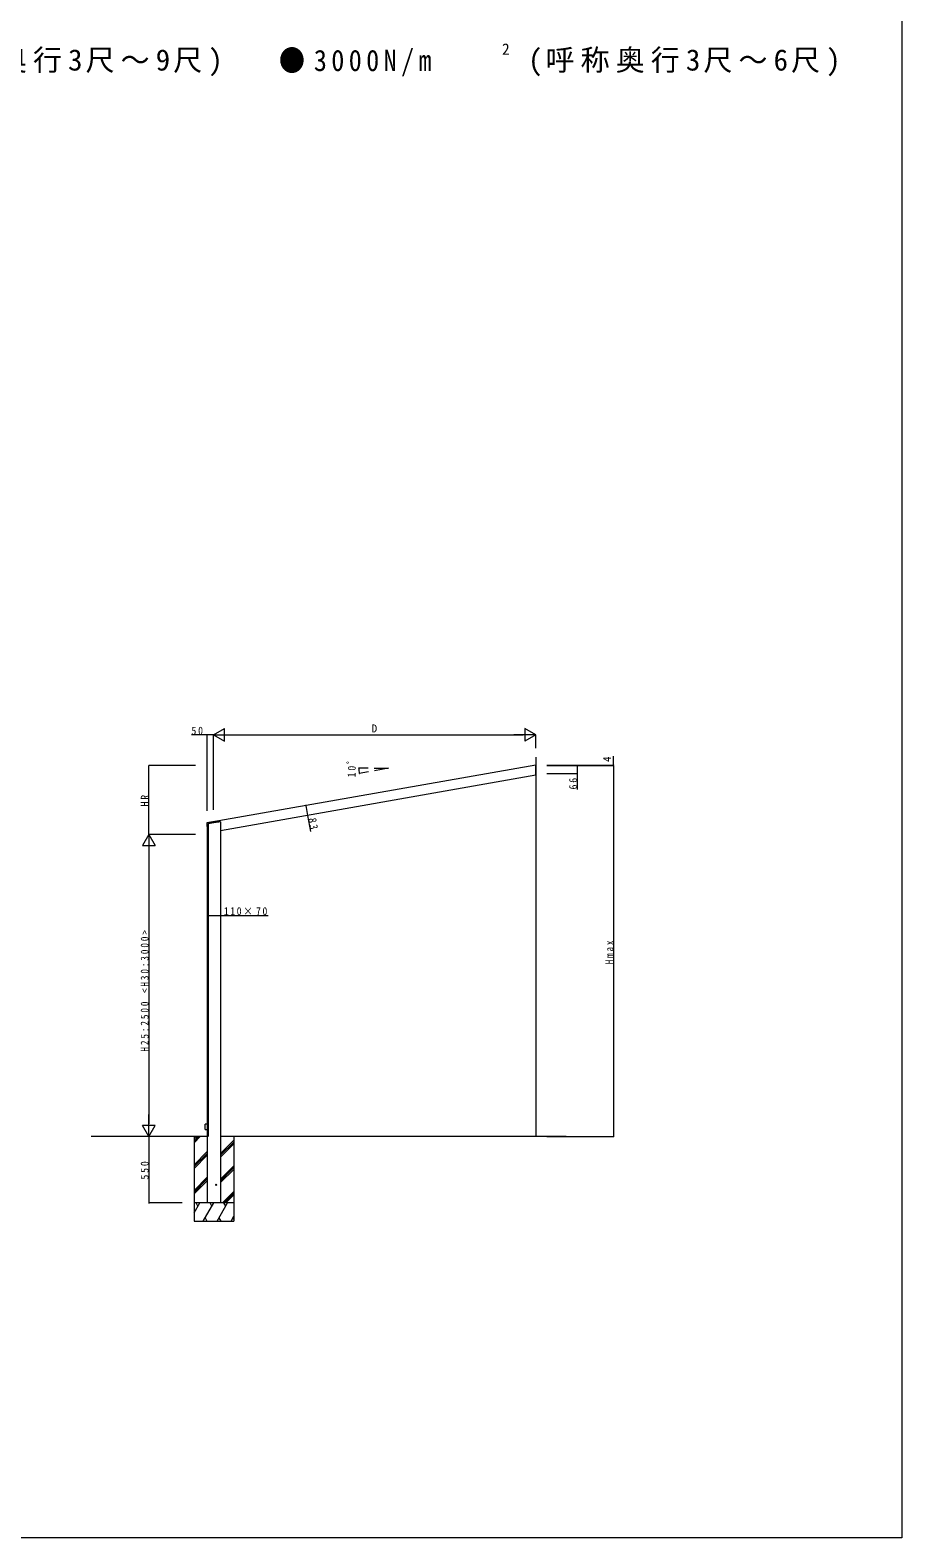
# Model space of a CAD drawing. Units: millimetres, scale not verified. Extents: x -7920 to 7920, y -12800 to 12773.
# Drawn here: x 703 to 7920, y -12800 to -317 of the extents above; entities that cross this region are included whole.
import ezdxf
from ezdxf.enums import TextEntityAlignment as Align

# ---------------------------------------------------------------- set-up
doc = ezdxf.new("R2010")
doc.units = ezdxf.units.MM
doc.header["$LTSCALE"] = 60
for name, color, linetype, lineweight in [('0-1_USER1', 7, 'Continuous', 18), ('0-2_YKK_ZWAK', 7, 'Continuous', 18), ('0-3_YKK_A1', 4, 'Continuous', 18), ('0-4_YKK_D', 6, 'Continuous', 18), ('0-5_YKK_Z1', 7, 'Continuous', 18)]:
    doc.layers.add(name, color=color, linetype=linetype, lineweight=lineweight)
doc.styles.add('ＭＳ ゴシック', font='')
doc.styles.get('ＭＳ ゴシック').set_extended_font_data('MS Gothic')

msp = doc.modelspace()

# ---------------------------------------------------------------- linework, layer by layer
at = {"layer": '0-2_YKK_ZWAK'}
for p, q in [((7920, 12160), (7920, -12800)), ((7920, -12800), (-7920, -12800))]:
    msp.add_line(p, q, dxfattribs=at)
at = {"layer": '0-3_YKK_A1'}
for p, q in [((4890.22, -6401.65), (2264.85, -6864.57)), ((4890.22, -6485.93), (2280.22, -6946.14)), ((3550.81, -6428.04), (3670.69, -6428.04)), ((3670.69, -6428.04), (3554.43, -6448.54)), ((4890.22, -6485.93), (4890.22, -6401.65)), ((2264.38, -6863.63), (2166.47, -6880.89)), ((2264.38, -6863.63), (2264.44, -6863.62)), ((2264.44, -6863.62), (2264.5, -6863.63)), ((2264.5, -6863.63), (2264.55, -6863.65)), ((2264.55, -6863.65), (2264.61, -6863.68)), ((2264.61, -6863.68), (2264.65, -6863.72)), ((2264.65, -6863.72), (2264.69, -6863.76)), ((2264.69, -6863.76), (2264.71, -6863.82)), ((2264.71, -6863.82), (2264.73, -6863.87)), ((2265.84, -6870.18), (2264.73, -6863.87)), ((2166.22, -6881.19), (2166.23, -6881.14)), ((2166.22, -6881.19), (2166.22, -6910.14)), ((2166.23, -6910.2), (2166.22, -6910.14)), ((2166.23, -6881.14), (2166.24, -6881.09)), ((2166.25, -6910.25), (2166.23, -6910.2)), ((2166.24, -6881.09), (2166.26, -6881.04)), ((2166.27, -6910.3), (2166.25, -6910.25)), ((2166.26, -6881.04), (2166.29, -6881)), ((2166.31, -6910.35), (2166.27, -6910.3)), ((2166.29, -6881), (2166.33, -6880.96)), ((2166.36, -6910.39), (2166.31, -6910.35)), ((2166.33, -6880.96), (2166.37, -6880.93)), ((2166.41, -6910.41), (2166.36, -6910.39)), ((2166.37, -6880.93), (2166.42, -6880.91)), ((2166.46, -6910.43), (2166.41, -6910.41)), ((2166.42, -6880.91), (2166.47, -6880.89)), ((2166.52, -6910.44), (2166.46, -6910.43)), ((2166.52, -6910.44), (2169.82, -6910.44)), ((2169.82, -6910.44), (2169.82, -6906.94)), ((2169.82, -6906.94), (2177.31, -6906.94)), ((2170.22, -6906.94), (2170.22, -10026.94)), ((2177.31, -6906.94), (2177.42, -6906.94)), ((2177.48, -6906.93), (2177.42, -6906.94)), ((2177.54, -6906.91), (2177.48, -6906.93)), ((2177.59, -6906.89), (2177.54, -6906.91)), ((2177.63, -6906.85), (2177.59, -6906.89)), ((2177.67, -6906.8), (2177.63, -6906.85)), ((2177.7, -6906.75), (2177.67, -6906.8)), ((2177.72, -6906.7), (2177.7, -6906.75)), ((2177.72, -6886.13), (2177.73, -6886.08)), ((2177.72, -6906.64), (2177.72, -6886.13)), ((2177.72, -6906.64), (2177.72, -6906.7)), ((2177.73, -6886.08), (2177.74, -6886.02)), ((2177.74, -6886.02), (2177.76, -6885.98)), ((2177.76, -6885.98), (2177.79, -6885.93)), ((2177.79, -6885.93), (2177.83, -6885.9)), ((2177.83, -6885.9), (2177.87, -6885.87)), ((2177.87, -6885.87), (2177.92, -6885.85)), ((2177.92, -6885.85), (2177.97, -6885.83)), ((2177.97, -6885.83), (2223.03, -6877.89)), ((2265.22, -6870.94), (2178.22, -6886.28)), ((2178.22, -6886.28), (2178.22, -9476.94)), ((2223.03, -6877.89), (2263.62, -6870.73)), ((2263.92, -6870.82), (2263.62, -6870.73)), ((2263.92, -6870.82), (2265.6, -6870.52)), ((2280.22, -6870.94), (2265.22, -6870.94)), ((2265.65, -6870.51), (2265.6, -6870.52)), ((2265.71, -6870.48), (2265.65, -6870.51)), ((2265.75, -6870.44), (2265.71, -6870.48)), ((2265.79, -6870.4), (2265.75, -6870.44)), ((2265.82, -6870.35), (2265.79, -6870.4)), ((2265.84, -6870.29), (2265.82, -6870.35)), ((2265.84, -6870.18), (2265.84, -6870.23)), ((2265.84, -6870.23), (2265.84, -6870.29)), ((2280.22, -6870.94), (2280.22, -10026.94)), ((2170.22, -9375.62), (2152.22, -9375.94)), ((2152.22, -9417.94), (2170.22, -9418.25))]:
    msp.add_line(p, q, dxfattribs=at)
msp.add_lwpolyline([(2152.22, -9417.94), (2152.22, -9396.94), (2152.22, -9375.94)], dxfattribs=at)
msp.add_circle((2244.22, -9876.94), 4.5, dxfattribs=at)
at = {"layer": '0-4_YKK_D'}
for p, q in [((2220.22, -6151.65), (2311.16, -6099.15)), ((2311.16, -6204.15), (2311.16, -6099.15)), ((4799.29, -6099.15), (4799.29, -6204.15)), ((4890.22, -6151.65), (4799.29, -6099.15)), ((2170.22, -6151.65), (2037.92, -6151.65)), ((2170.22, -6781.5), (2170.22, -6150.65)), ((2220.22, -6151.65), (2170.22, -6151.65)), ((2220.22, -6772.69), (2220.22, -6150.65)), ((2220.22, -6772.69), (2220.22, -6150.65)), ((2220.22, -6151.65), (2402.09, -6151.65)), ((2220.22, -6151.65), (2311.16, -6204.15)), ((2325.22, -6151.65), (4785.22, -6151.65)), ((4890.22, -6151.65), (4708.36, -6151.65)), ((4890.22, -6151.65), (4799.29, -6204.15)), ((4890.22, -6261.75), (4890.22, -6150.65)), ((5533, -6401.65), (5533, -6326.95)), ((2071.22, -6405.7), (1685.37, -6405.7)), ((1686.37, -6976.94), (1686.37, -6405.7)), ((3500.81, -6428.04), (3423.62, -6428.04)), ((3505.19, -6457.22), (3427.38, -6470.94)), ((4982, -6401.65), (5534, -6401.65)), ((4982, -6405.7), (5234, -6405.7)), ((4982, -6405.7), (5534, -6405.7)), ((4982, -6405.7), (5534, -6405.7)), ((4982, -6471.7), (5234, -6471.7)), ((5233, -6405.7), (5233, -6471.7)), ((5233, -6471.7), (5233, -6604)), ((5533, -6405.7), (5533, -6401.65)), ((5533, -6405.7), (5533, -9476.94)), ((2985.55, -6737.49), (2999.96, -6819.23)), ((2999.96, -6819.23), (3023.07, -6950.31)), ((1686.37, -6976.94), (1633.87, -7067.87)), ((2071.22, -6976.94), (1685.37, -6976.94)), ((2071.22, -6976.94), (1685.37, -6976.94)), ((1686.37, -6976.94), (1686.37, -7158.8)), ((1686.37, -6976.94), (1738.87, -7067.87)), ((1633.87, -7067.87), (1738.87, -7067.87)), ((1686.37, -7081.94), (1686.37, -9371.94)), ((2170.22, -7646.43), (2280.22, -7646.43)), ((2280.22, -7646.43), (2672.52, -7646.43)), ((1686.37, -9476.94), (1686.37, -9295.07)), ((1738.87, -9386), (1633.87, -9386)), ((1686.37, -9476.94), (1633.87, -9386)), ((1686.37, -9476.94), (1738.87, -9386)), ((1686.37, -9476.94), (1686.37, -10026.94)), ((4982, -9476.94), (5534, -9476.94)), ((1961.22, -10026.94), (1685.37, -10026.94))]:
    msp.add_line(p, q, dxfattribs=at)
for centre, radius, start, end in [((2170.22, -6151.65), 1.59, 0, 180), ((2170.22, -6151.65), 1.59, 180, 0), ((1686.37, -6405.7), 1.59, 90, 270), ((1686.37, -6405.7), 1.59, 270, 90), ((3424.62, -6428.04), 1.59, 90, 270), ((3424.62, -6428.04), 1.59, 270, 90), ((3670.69, -6428.04), 246.06, 180, 190), ((3428.36, -6470.77), 1.59, 100, 280), ((3428.36, -6470.77), 1.59, 280, 100), ((5233, -6405.7), 1.59, 90, 270), ((5233, -6471.7), 1.59, 90, 270), ((5233, -6405.7), 1.59, 270, 90), ((5233, -6471.7), 1.59, 270, 90), ((5533, -6401.65), 1.59, 90, 270), ((5533, -6405.7), 1.59, 90, 270), ((5533, -6405.7), 1.59, 90, 270), ((5533, -6401.65), 1.59, 270, 90), ((5533, -6405.7), 1.59, 270, 90), ((5533, -6405.7), 1.59, 270, 90), ((2985.55, -6737.49), 1.59, 100, 280), ((2985.55, -6737.49), 1.59, 280, 100), ((2999.96, -6819.23), 1.59, 100, 280), ((2999.96, -6819.23), 1.59, 280, 100), ((2170.22, -7646.43), 1.59, 0, 180), ((2170.22, -7646.43), 1.59, 180, 0), ((2280.22, -7646.43), 1.59, 0, 180), ((2280.22, -7646.43), 1.59, 180, 0), ((5533, -9476.94), 1.59, 90, 270), ((5533, -9476.94), 1.59, 270, 90), ((1686.37, -10026.94), 1.59, 90, 270), ((1686.37, -10026.94), 1.59, 270, 90)]:
    msp.add_arc(centre, radius, start, end, dxfattribs=at)
at = {"layer": '0-5_YKK_Z1'}
for p, q in [((4890.22, -6334.98), (4890.22, -9476.94)), ((2170.22, -9476.94), (1208.45, -9476.94)), ((2060.22, -9476.94), (2060.22, -10176.94)), ((2060.22, -9528.48), (2111.77, -9476.94)), ((2060.22, -9514.34), (2097.63, -9476.94)), ((2060.22, -9500.2), (2083.49, -9476.94)), ((5140.22, -9476.94), (2280.22, -9476.94)), ((2390.22, -9476.94), (2390.22, -10176.94)), ((2060.22, -9712.33), (2170.22, -9602.33)), ((2280.22, -9618.56), (2390.22, -9508.56)), ((2280.22, -9632.71), (2390.22, -9522.71)), ((2280.22, -9646.85), (2390.22, -9536.85)), ((2060.22, -9726.47), (2170.22, -9616.47)), ((2060.22, -9740.61), (2170.22, -9630.61)), ((2280.22, -9830.69), (2390.22, -9720.7)), ((2280.22, -9844.84), (2390.22, -9734.84)), ((2060.22, -9924.46), (2170.22, -9814.46)), ((2060.22, -9938.6), (2170.22, -9828.6)), ((2060.22, -9952.75), (2170.22, -9842.75)), ((2280.22, -9858.98), (2390.22, -9748.98)), ((2296.11, -10026.94), (2390.22, -9932.83)), ((2310.25, -10026.94), (2390.22, -9946.97)), ((2324.39, -10026.94), (2390.22, -9961.11)), ((2060.22, -10108.41), (2107.26, -10026.94)), ((2390.22, -10026.94), (2060.22, -10026.94)), ((2092.26, -10052.92), (2077.26, -10026.94)), ((2136.13, -10176.94), (2222.73, -10026.94)), ((2169.88, -10026.94), (2170.22, -10026.59)), ((2207.73, -10052.92), (2192.73, -10026.94)), ((2250.7, -10176.94), (2337.3, -10026.94)), ((2322.3, -10052.92), (2307.3, -10026.94)), ((2060.22, -10176.94), (2390.22, -10176.94)), ((2151.13, -10150.96), (2166.13, -10176.94)), ((2265.7, -10150.96), (2280.7, -10176.94)), ((2366.17, -10176.94), (2389.77, -10136.06)), ((2381.17, -10150.96), (2390.22, -10166.64))]:
    msp.add_line(p, q, dxfattribs=at)

# ---------------------------------------------------------------- texts
at = {"layer": '0-1_USER1', "style": 'ＭＳ ゴシック'}
msp.add_text('2', height=93.84, dxfattribs=at).set_placement((4609.92, -548.81), align=Align.BOTTOM_LEFT)
at = {"layer": '0-1_USER1', "char_height": 176, "attachment_point": 7, "style": 'ＭＳ ゴシック'}
for s, insert in [('\\T1.21;(呼称奥行3尺～9尺)', (-289.72, -698.16)), ('\\T1.34;\\W0.9;●3000N/m', (2762.6, -698.16)), ('\\T1.21;(呼称奥行3尺～6尺)', (4825.3, -698.16))]:
    msp.add_mtext(s, dxfattribs=dict(at, insert=insert))
at = {"layer": '0-4_YKK_D', "color": 7, "style": 'ＭＳ ゴシック'}
msp.add_text('D', height=65.98, dxfattribs=at).set_placement((3531.22, -6151.05), align=Align.BOTTOM_LEFT)
msp.add_text('4', height=65.98, rotation=90, dxfattribs=at).set_placement((5532.4, -6375.55), align=Align.BOTTOM_LEFT)
at = {"layer": '0-4_YKK_D', "color": 7, "char_height": 65.98, "attachment_point": 7, "style": 'ＭＳ ゴシック'}
for s, insert in [('\\T1.37;\\W0.9;50', (2038.52, -6151.05)), ('\\T1.32;\\W0.9;110×70', (2306.72, -7645.43))]:
    msp.add_mtext(s, dxfattribs=dict(at, insert=insert))
for s, insert, rotation in [('\\T1.38;\\W0.9;10ﾟ', (3398.04, -6504.17), 88.848), ('\\T1.37;\\W0.9;66', (5232.4, -6603.4), 90), ('\\T1.37;\\W0.9;HR', (1685.57, -6744.12), 90), ('\\T1.37;\\W0.9;83', (3005.55, -6845.16), 280), ('\\T1.41;\\W0.85;H25:2500\\~<H30:3000>', (1685.37, -8774.14), 90), ('\\T1.39;\\W0.85;Hmax', (5532.2, -8051.72), 90), ('\\T1.38;\\W0.9;550', (1685.37, -9833.54), 90)]:
    msp.add_mtext(s, dxfattribs=dict(at, insert=insert, rotation=rotation))

doc.saveas('drawing.dxf')
